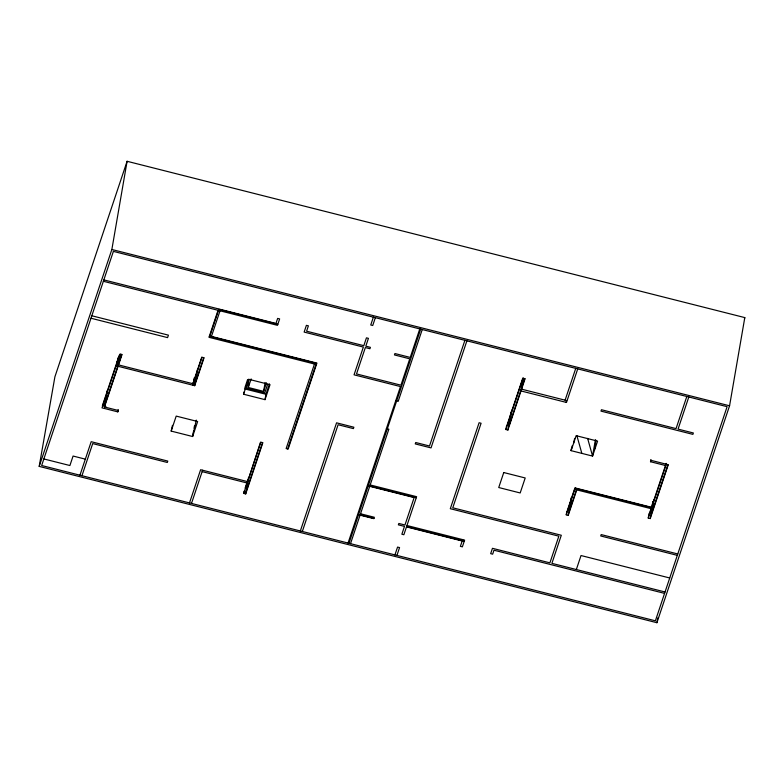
<?xml version="1.0" encoding="UTF-8"?>
<svg xmlns="http://www.w3.org/2000/svg" width="784" height="784" viewBox="0 0 784 784"><rect width="100%" height="100%" fill="white"/><g stroke="black" fill="none" stroke-linecap="round" stroke-linejoin="round"><path stroke-width="1.18" d="M595.076 448.595L595.83 440.108M39.2 466.402L54.9 376.82L127.096 161.288L744.8 317.598L729.571 405.789L656.904 622.712L39.2 466.402L111.857 249.488L127.096 161.288M120.393 354.339L118.57 364.903L122.049 354.515L120.05 354.015L102.018 407.866L117.796 411.865L118.257 410.473L104.478 406.984L107.33 390.442M192.707 385.179L202.056 357.259L204.056 357.769L194.706 385.679L116.571 365.912L117.59 360.003M116.571 365.912L118.257 357.426M120.128 354.535L118.1 366.295L104.478 406.984M117.796 411.865L118.208 409.503M194.177 377.996L193.178 383.788L117.032 364.521M194.706 385.679L197.558 369.146M193.648 430.612L192.629 436.521L171.177 431.092L172.46 425.369M194.06 428.25L194.461 425.888M243.559 394.225L248.587 379.24L270.029 384.66L265.012 399.654L243.559 394.225L243.932 392.078M266.462 382.788L263.591 391.353L248.273 387.482L249.038 383.072M243.706 493.41L260.866 442.166L262.856 442.676L245.696 493.92L243.706 493.41L244.098 491.166M245.696 493.92L248.548 477.378M263.591 391.353L265.119 382.533M265.012 399.654L265.943 394.274L269.412 383.895M505.905 429.524L523.075 378.28L525.064 378.78L507.905 430.024L505.905 429.524L506.523 425.977M507.905 430.024L510.962 412.306M511.678 410.15L509.002 425.673L521.37 388.737M523.232 377.996L520.988 390.942L566.489 402.457L577.739 368.882M523.408 378.623L521.585 389.168L566.626 400.565L566.028 402.339M571.516 448.34L571.115 450.663L592.567 456.092L597.584 441.108L576.132 435.679L571.115 450.663L572.124 445.939M576.759 489.873L568.243 515.313L566.244 514.814L566.861 511.266M568.243 515.313L571.301 497.605M571.605 497.83L569.341 510.972L576.397 489.882M595.37 439.844L592.567 456.092L587.628 438.403M650.504 461.727L650.975 460.335L668.282 464.716L650.24 518.567L648.25 518.067L665.822 465.598L650.504 461.727L650.887 459.522M648.25 518.067L649.064 513.334M652.837 501.564L651.837 507.356L575.24 487.971L566.244 514.814M650.24 518.567L653.101 502.034M653.817 499.888L651.337 514.216L667.89 464.804M665.822 465.598L666.204 463.393L652.219 505.151M656.904 622.712L657.727 617.939M573.623 443.176L574.633 438.442M196.294 420.106L192.629 436.521L197.646 421.527L176.204 416.098L171.177 431.092M119.335 355.103L102.4 405.661L105.86 406.543M79.958 475.202L91.179 441.696L167.786 461.08L167.315 462.472L92.708 443.587L81.948 475.712M104.85 404.779L118.482 364.09M118.952 362.698L121.706 354.456M193.56 381.583L201.723 357.2M203.713 357.7L195.079 383.474L192.727 382.876M211.455 336.414L220.03 310.797M189.493 502.926L200.616 469.734L247.646 481.631L260.474 442.284M191.492 503.426L202.605 470.233M244.882 387.698L247.577 379.623M249.253 379.593L246.382 388.168L264.767 392.813L267.638 384.248M248.273 387.482L251.145 378.917M245.147 488.03L247.558 480.817L247.185 483.022L202.145 471.625M246.078 491.715L262.522 442.607M314.472 364.011L286.14 448.566L288.14 449.065L316.932 363.1L209.926 336.022L218.863 309.347L277.84 324.272M287.679 448.958L316.354 363.325L209.348 336.248M300.341 530.974L336.561 422.831L353.868 427.211L353.408 428.603L338.09 424.732L302.33 531.474M373.37 317.167L370.744 324.997L372.733 325.497L375.36 317.667M348.057 543.047L400.477 386.571L354.054 374.83L363.355 347.067L304.143 332.083L306.397 325.34L308.386 325.84L306.603 331.201L363.815 345.675L366.442 337.845L368.431 338.345L365.814 346.175L370.411 347.341L369.94 348.733L365.344 347.567L356.514 373.939L400.938 385.179L409.767 358.817L394.45 354.936L394.92 353.545L410.238 357.426L419.783 328.917M348.978 543.283L358.523 514.774L373.85 518.645L374.311 517.254L360.522 513.765M420.704 329.143L368.294 485.619L416.245 497.752M350.507 543.665L360.062 515.157M360.17 514.843L369.715 486.335M369.823 486.011L388.854 429.181L386.404 428.564M422.243 329.535L398.184 401.349L395.734 400.732M464.902 340.334L429.505 446.008L415.716 442.519L415.255 443.911L431.033 447.899L466.901 340.834M394.94 554.905L397.566 547.075L399.556 547.585L396.929 555.415M462.276 540.676L462.638 539.608M507.003 425.173L522.732 378.211M521.968 386.963L524.81 378.476M565.097 400.173L575.75 368.382M567.342 510.472L574.868 488.011M575.701 488.089L575.231 489.481L651.377 508.747L651.749 506.542L649.691 512.687M576.338 569.537L581.022 555.542L669.722 577.984M686.813 396.488L676.053 428.603L601.446 409.728L600.985 411.12L692.899 434.375L693.37 432.984L678.052 429.113L688.813 396.988M744.437 318.667L744.8 317.598M111.857 249.488L729.571 405.789M103.841 279.888L275.958 323.439L277.644 318.412L279.633 318.912L277.487 325.34L218.501 310.415M103.37 281.28L218.04 310.297L208.985 337.316L316.001 364.403M91.816 315.766L168.423 335.15L167.59 337.62L90.993 318.235M244.49 388.844L265.943 394.274M575.593 488.412L651.729 507.679M677.778 553.965L601.171 534.58L600.711 535.972L677.307 555.356M370.185 484.933L416.608 496.684L406.592 526.583L464.265 541.176M406.945 525.515L464.628 540.107L462.364 546.85L460.375 546.35L462.168 540.999L406.484 526.907L403.858 534.737L401.869 534.227L404.485 526.397L398.36 524.849L398.831 523.457L404.956 525.006L414.148 497.575L368.186 485.943L358.631 514.451L373.958 518.332M665.038 591.979L551.897 563.353L561.305 535.256L452.77 507.797L481.092 423.242L479.102 422.733L450.3 508.708L558.845 536.168L549.907 562.853L492.46 548.31L490.666 553.671L492.656 554.17L493.979 550.211L664.567 593.38M85.338 459.15L73.079 456.043L69.903 465.529L43.855 458.944M576.897 435.688L581.836 453.377M113.386 251.38L41.66 465.51L655.385 620.81L727.111 406.68L113.386 251.38M503.759 472.536L498.732 487.53L520.184 492.96L525.202 477.966L503.759 472.536"/></g></svg>
